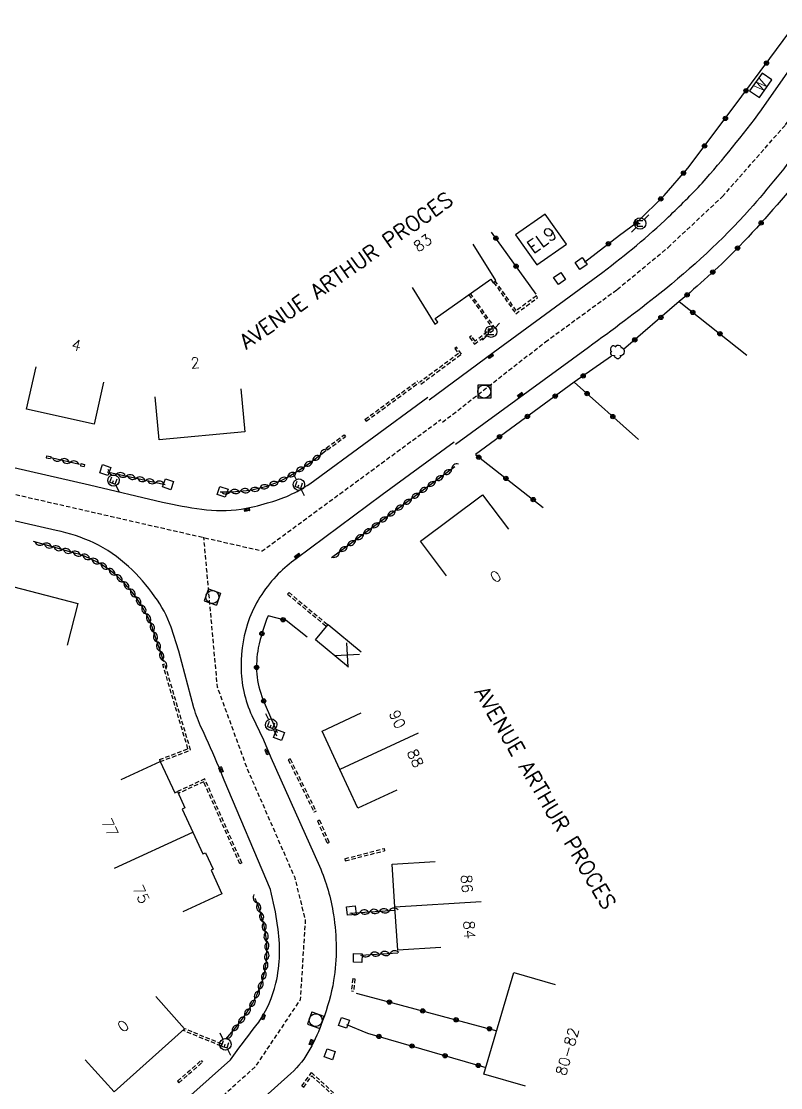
# Model space of a CAD drawing. Header units: millimetres. Extents: x 184999 to 186001, y 128999 to 130000.
# Drawn here: x 185702.5 to 185790.6, y 129392.8 to 129516.6 of the extents above; entities that cross this region are included whole.
import ezdxf
from ezdxf.enums import TextEntityAlignment as Align

# ---------------------------------------------------------------- set-up
doc = ezdxf.new("R2010")
doc.units = ezdxf.units.MM
doc.linetypes.add('DASHED', pattern=[0.75, 0.5, -0.25])
doc.layers.get('0').update_dxf_attribs({"linetype": 'CONTINUOUS'})
for name, color, linetype in [('W0001', 6, 'DASHED'), ('W0008', 7, 'CONTINUOUS'), ('W0100', 7, 'CONTINUOUS'), ('W0112', 1, 'DASHED'), ('W0300', 7, 'CONTINUOUS'), ('W0310', 3, 'CONTINUOUS'), ('W0322', 7, 'CONTINUOUS'), ('W0400', 7, 'CONTINUOUS'), ('W0420', 7, 'CONTINUOUS'), ('W0471', 7, 'CONTINUOUS'), ('W0984', 7, 'CONTINUOUS'), ('W0989', 7, 'CONTINUOUS'), ('W0991', 7, 'CONTINUOUS'), ('W1102', 7, 'CONTINUOUS')]:
    doc.layers.add(name, color=color, linetype=linetype)
doc.styles.get("Standard").update_dxf_attribs({"font": 'romans.shx', "width": 0.85})

# ---------------------------------------------------------------- blocks, each defined once
blk = doc.blocks.new('T400')
for p, q in [((-0.15, 0.3), (0.15, 0.3)), ((-0.15, -0.25), (-0.15, 0.3)), ((-0.15, 0.15), (0.15, 0.15)), ((-0.15, 0), (0.15, 0)), ((0.15, 0.3), (0.15, -0.25)), ((-0.15, -0.15), (0.15, -0.15)), ((-0.15, -0.25), (-0.15, -0.3)), ((-0.15, -0.3), (0.15, -0.3)), ((0.15, -0.3), (0.15, -0.25))]:
    blk.add_line(p, q)
blk = doc.blocks.new('T471')
for p, q in [((-0.333334, 0.333334), (-0.333334, -0.333334)), ((-0.333334, 0.333334), (0.333334, 0.333334)), ((-0.333334, 0), (0, 0)), ((0.500001, 0.500001), (1.000002, 1.000002)), ((-0.500001, -0.500001), (-1.000002, -1.000002)), ((-0.333334, -0.333334), (0.333334, -0.333334))]:
    blk.add_line(p, q)
blk.add_ellipse((0, 0), major_axis=(0.471405, 0.471405), ratio=1, start_param=5.4977871438, end_param=11.780972451)
blk = doc.blocks.new('t112o')
at = {"color": 0, "linetype": 'Continuous'}
for p, q in [((-0.5, 0.5), (0.5, 0.5)), ((-0.5, -0.5), (-0.5, 0.5)), ((0.5, 0.5), (0.5, -0.5)), ((0.5, -0.5), (-0.5, -0.5))]:
    blk.add_line(p, q, dxfattribs=at)
blk = doc.blocks.new('T420')
for p, q in [((0.75, 0.75), (-0.75, 0.75)), ((-0.75, 0.75), (-0.75, -0.75)), ((0.75, 0.75), (0.75, -0.75)), ((0.75, -0.75), (-0.75, -0.75))]:
    blk.add_line(p, q)
blk.add_ellipse((0, 0), major_axis=(-0.53, 0.53), ratio=1, start_param=3.926991, end_param=10.210176)
blk = doc.blocks.new('t991o')
at = {"color": 0, "linetype": 'Continuous'}
for p, q in [((-1, 1), (1, -1)), ((-1, -1), (1, 1))]:
    blk.add_line(p, q, dxfattribs=at)
blk = doc.blocks.new('t310o')
at = {"color": 0, "linetype": 'Continuous'}
for centre, start, end in [((-0.5, 0.38), 216.8699, 323.1304), ((0.5, -0.37), 36.8699, 143.1303)]:
    blk.add_arc(centre, 0.625, start, end, dxfattribs=at)
blk = doc.blocks.new('t322o')
at = {"color": 0, "linetype": 'Continuous'}
for radius in [0.25, 0.15]:
    blk.add_circle((0, 0), radius, dxfattribs=at)
blk = doc.blocks.new('T300')
for p, q in [((-0.8, 0.51), (-0.86, 0.34)), ((-0.86, 0.34), (-0.86, 0.17)), ((-0.86, 0.17), (-0.74, 0.06)), ((-0.69, 0.63), (-0.8, 0.51)), ((-0.8, -0.06), (-0.74, 0.06)), ((-0.74, 0.06), (-0.69, 0.11)), ((-0.57, 0.69), (-0.69, 0.63)), ((-0.46, 0.69), (-0.57, 0.69)), ((-0.29, 0.63), (-0.46, 0.69)), ((-0.29, 0.63), (-0.17, 0.74)), ((-0.23, 0.57), (-0.29, 0.63)), ((-0.17, 0.74), (-0.06, 0.8)), ((-0.06, 0.8), (0.06, 0.8)), ((0.06, 0.8), (0.23, 0.74)), ((0.23, 0.74), (0.34, 0.63)), ((0.34, 0.63), (0.4, 0.51)), ((0.46, 0.46), (0.34, 0.46)), ((0.4, 0.51), (0.4, 0.46)), ((0.57, 0.4), (0.46, 0.46)), ((0.57, 0.4), (0.69, 0.29)), ((0.69, 0.29), (0.74, 0.17)), ((0.74, 0.06), (0.69, -0.17)), ((0.74, 0.17), (0.74, 0.06)), ((-0.8, -0.17), (-0.8, -0.06)), ((-0.8, -0.23), (-0.8, -0.17)), ((-0.74, -0.34), (-0.8, -0.23)), ((-0.69, -0.4), (-0.74, -0.34)), ((-0.51, -0.46), (-0.69, -0.4)), ((-0.4, -0.46), (-0.51, -0.46)), ((-0.4, -0.46), (-0.34, -0.46)), ((-0.34, -0.46), (-0.34, -0.4)), ((-0.34, -0.51), (-0.34, -0.46)), ((-0.29, -0.63), (-0.34, -0.51)), ((-0.17, -0.74), (-0.29, -0.63)), ((-0.06, -0.8), (-0.17, -0.74)), ((0.06, -0.8), (-0.06, -0.8)), ((0.17, -0.74), (0.06, -0.8)), ((0.23, -0.69), (0.17, -0.74)), ((0.29, -0.46), (0.23, -0.46)), ((0.29, -0.63), (0.23, -0.69)), ((0.46, -0.4), (0.29, -0.46)), ((0.34, -0.51), (0.29, -0.63)), ((0.34, -0.51), (0.34, -0.46)), ((0.57, -0.34), (0.46, -0.4)), ((0.63, -0.29), (0.57, -0.34)), ((0.69, -0.17), (0.63, -0.29))]:
    blk.add_line(p, q)

msp = doc.modelspace()

# ---------------------------------------------------------------- linework, layer by layer
at = {"layer": 'W0001'}
msp.add_lwpolyline([(185751.4, 129470.06), (185763.34, 129479.39), (185771.68, 129485.48), (185777.58, 129490.36), (185783.89, 129496.26), (185791.21, 129504.59), (185805.86, 129525.53), (185829.66, 129556.02), (185834.82, 129562.15)], dxfattribs=at)
at = {"layer": 'W0001', "flags": 128}
for points in [[(185516.41, 129505.13), (185574.92, 129490.9), (185680.14, 129466.66), (185730.5, 129455.13), (185740.21, 129462.28), (185751.22, 129470.38)], [(185664.17, 129336.1), (185729.8, 129395.39), (185734.94, 129403.06), (185735.52, 129412.28), (185734.3, 129417.18), (185728.77, 129429.84), (185725.3, 129439.32), (185724.27, 129450.62), (185723.72, 129456.71)]]:
    msp.add_lwpolyline(points, dxfattribs=at)
at = {"layer": 'W0008', "flags": 128}
for points in [[(185749.87, 129472.66), (185757.29, 129478.17), (185770, 129487.5, 0.0305), (185777.64, 129493.92, 0.0181), (185781.53, 129497.83, 0.0232), (185788.41, 129506.31), (185794.26, 129514.67), (185799.05, 129521.44, -0.0034), (185801.6, 129525.05, -0.0066), (185804.29, 129528.6), (185812.85, 129539.71), (185824.48, 129554.39), (185826.15, 129556.47, 0.1168), (185826.67, 129557.56, 0.0732), (185826.7, 129558.58), (185826.22, 129563.91, 0.1082), (185825.79, 129565.17, 0.0872), (185825.2, 129565.9), (185815.07, 129574.42), (185802.29, 129585.12, 0.0057), (185793.96, 129592.09, 0.0104), (185786.98, 129597.53, 0.0022), (185784.27, 129599.52), (185774.52, 129605.54)], [(185804.57, 129518.58), (185798.99, 129510.64), (185793.26, 129502.43, -0.018), (185787.04, 129494.75, -0.0409), (185776.61, 129485, -0.0114), (185768.33, 129478.74), (185752.93, 129467.47)], [(185546.35, 129500.69), (185576.22, 129493.95), (185621.59, 129483.31), (185629.66, 129481.46), (185662.48, 129473.81), (185685.92, 129468.43), (185710.45, 129462.79), (185718.94, 129460.81, 0.0284), (185723.47, 129459.98, 0.0644), (185728.04, 129459.98, 0.0374), (185731.09, 129460.7, 0.085), (185736, 129462.92), (185749.69, 129472.98)], [(185752.75, 129467.77), (185744.42, 129461.63), (185734.44, 129454.23, 0.0367), (185732.36, 129452.46, 0.1042), (185729.03, 129447.36, 0.0957), (185728.04, 129441.71, 0.1077), (185729.29, 129436.02), (185730.65, 129433.19), (185731.48, 129431.17), (185737.14, 129418.53, -0.0664), (185738.75, 129412.91, -0.0802), (185738.78, 129405.26, -0.0464), (185737.5, 129400.6, -0.0407), (185736.02, 129397.29, -0.0813), (185733.83, 129394.49), (185716.88, 129379.27)], [(185681.53, 129355.76), (185726.83, 129396.08), (185727.57, 129397.15, 0.0022), (185730.08, 129400.43, 0.0902), (185732.09, 129404.96, 0.094), (185732.28, 129411.66, 0.0212), (185731.46, 129415.82), (185726.06, 129428.52), (185725.48, 129430, 0.013), (185723.48, 129434.51, -0.04), (185722.57, 129436.93), (185720.82, 129443.48), (185719.91, 129446.29, 0.074), (185718.04, 129449.82, 0.0558), (185714.99, 129453.32, 0.0731), (185710.96, 129456.06, 0.0551), (185706.6, 129457.51), (185698.63, 129459.32)]]:
    msp.add_lwpolyline(points, format="xyb", dxfattribs=at)
at = {"layer": 'W0100'}
for points in [[(185787.04, 129508.52), (185788.18, 129507.77), (185789.62, 129509.82), (185788.48, 129510.58)], [(185759.89, 129491.8), (185762.36, 129488.33), (185765.79, 129490.75), (185763.32, 129494.21)]]:
    msp.add_lwpolyline(points, close=True, dxfattribs=at)
at = {"layer": 'W0100', "flags": 128}
for points in [[(185747.87, 129485.69), (185750.5, 129481.44), (185750.85, 129481.69), (185750.54, 129482.09), (185757.02, 129486.69), (185757.29, 129486.26), (185757.6, 129486.52), (185754.95, 129490.75)], [(185712.08, 129474.71), (185710.98, 129469.83), (185703.14, 129471.6), (185704.25, 129476.48)], [(185728.02, 129473.95), (185728.49, 129468.97), (185718.55, 129468.02), (185718.08, 129473)], [(185751.87, 129452.25), (185748.86, 129456.25), (185756.05, 129461.66), (185759.06, 129457.67)], [(185697.57, 129446.83), (185698.82, 129451.68), (185709.1, 129449.02), (185707.85, 129444.18)], [(185740.52, 129441.65), (185736.66, 129444.83), (185738.13, 129446.61), (185741.99, 129443.43)], [(185746.11, 129427.37), (185741.57, 129425.27), (185739.51, 129429.77), (185737.43, 129434.23), (185741.97, 129436.33)], [(185714.12, 129428.59), (185718.66, 129430.68), (185720.34, 129427.07), (185720.66, 129427.21), (185721.53, 129425.31), (185721.21, 129425.16), (185722.44, 129422.49), (185723.61, 129419.96), (185723.93, 129420.11), (185724.79, 129418.18), (185724.55, 129418.07), (185725.82, 129415.33), (185721.28, 129413.23)], [(185751.2, 129409.1), (185746.21, 129408.79), (185745.89, 129413.8), (185745.58, 129418.77), (185750.57, 129419.09)], [(185761.02, 129393), (185756.22, 129394.4), (185759.68, 129406.19), (185764.48, 129404.79)], [(185718.14, 129403.4), (185721.48, 129399.68), (185713.3, 129392.35), (185709.96, 129396.07)]]:
    msp.add_lwpolyline(points, dxfattribs=at)
at = {"layer": 'W0112'}
for p, q in [((185742.41, 129470.4), (185748.56, 129474.89)), ((185742.56, 129470.2), (185748.69, 129474.67)), ((185742.41, 129470.4), (185742.56, 129470.2)), ((185737.91, 129467.07), (185740.01, 129468.62)), ((185738.05, 129466.86), (185740.16, 129468.42)), ((185740.01, 129468.62), (185740.16, 129468.42)), ((185737.91, 129467.07), (185738.05, 129466.86)), ((185705.45, 129466.18), (185705.41, 129465.93)), ((185705.41, 129465.93), (185705.93, 129465.84)), ((185705.45, 129466.18), (185705.98, 129466.08)), ((185705.98, 129466.08), (185705.93, 129465.84)), ((185709.45, 129465.26), (185709.4, 129465.01)), ((185709.4, 129465.01), (185709.84, 129464.93)), ((185709.45, 129465.26), (185709.89, 129465.17)), ((185709.89, 129465.17), (185709.84, 129464.93)), ((185733.6, 129450.31), (185733.44, 129450.11)), ((185733.6, 129450.31), (185738.1, 129446.56)), ((185733.44, 129450.11), (185737.94, 129446.37)), ((185738.1, 129446.56), (185738.13, 129446.61)), ((185718.95, 129441.95), (185719.19, 129442.02)), ((185721.87, 129432.17), (185718.95, 129441.95)), ((185722.18, 129432.02), (185719.19, 129442.02)), ((185718.57, 129430.91), (185721.87, 129432.17)), ((185718.66, 129430.68), (185722.18, 129432.02)), ((185718.57, 129430.91), (185718.66, 129430.68)), ((185733.73, 129431), (185733.51, 129430.89)), ((185733.51, 129430.89), (185736.5, 129424.83)), ((185733.73, 129431), (185736.72, 129424.94)), ((185723.82, 129428.67), (185720.66, 129427.21)), ((185723.7, 129428.34), (185720.76, 129426.98)), ((185727.9, 129418.82), (185723.7, 129428.34)), ((185728.12, 129418.93), (185723.82, 129428.67)), ((185736.71, 129424.9), (185736.5, 129424.83)), ((185737.12, 129423.9), (185736.89, 129423.8)), ((185736.89, 129423.8), (185738.04, 129421.18)), ((185737.12, 129423.9), (185738.27, 129421.28)), ((185738.27, 129421.28), (185738.04, 129421.18)), ((185740.07, 129419.41), (185744.63, 129420.59)), ((185744.63, 129420.59), (185744.69, 129420.34)), ((185740.07, 129419.41), (185740.13, 129419.17)), ((185740.13, 129419.17), (185744.69, 129420.34)), ((185728.12, 129418.93), (185727.9, 129418.82)), ((185741, 129405.5), (185740.84, 129404.07)), ((185741, 129405.5), (185741.25, 129405.48)), ((185741.25, 129405.48), (185741.09, 129404.04)), ((185740.84, 129404.07), (185741.09, 129404.04)), ((185721.39, 129399.45), (185721.48, 129399.68)), ((185725.72, 129397.66), (185721.39, 129399.45)), ((185725.81, 129397.89), (185721.48, 129399.68)), ((185725.72, 129397.66), (185725.81, 129397.89)), ((185720.66, 129393.6), (185723.43, 129396)), ((185720.82, 129393.41), (185723.59, 129395.81)), ((185723.59, 129395.81), (185723.43, 129396)), ((185735.1, 129393.03), (185736.2, 129394.59)), ((185736.2, 129394.59), (185739.48, 129391.58)), ((185720.66, 129393.6), (185720.82, 129393.41)), ((185735.31, 129392.88), (185736.24, 129394.21)), ((185736.24, 129394.21), (185739.31, 129391.39)), ((185735.1, 129393.03), (185735.31, 129392.88))]:
    msp.add_line(p, q, dxfattribs=at)
for points in [[(185757.34, 129486.3), (185759.92, 129482.66), (185762.44, 129484.52), (185762.3, 129484.73), (185759.97, 129483.02), (185757.53, 129486.46)], [(185754.46, 129484.87), (185757.21, 129480.99), (185755.18, 129479.48), (185754.76, 129480.08), (185754.55, 129479.93), (185755.12, 129479.13), (185757.55, 129480.94), (185754.66, 129485.01)], [(185748.91, 129474.5), (185753.6, 129477.98), (185753.03, 129478.78), (185752.83, 129478.63), (185753.25, 129478.03), (185748.76, 129474.7)]]:
    msp.add_lwpolyline(points, dxfattribs=at)
at = {"layer": 'W0310'}
for p, q in [((185705.99, 129465.96), (185709.28, 129465.19)), ((185712.5, 129464.32), (185719.25, 129462.84)), ((185752.82, 129464.89), (185738.52, 129454.33)), ((185740.64, 129413.1), (185745.92, 129413.43)), ((185741.89, 129408.22), (185746.22, 129408.49))]:
    msp.add_line(p, q, dxfattribs=at)
at = {"layer": 'W0310', "flags": 128}
for points in [[(185725.63, 129462, 0.0385), (185729.11, 129462.19, 0.0924), (185734.01, 129464.03, 0.0342), (185737.91, 129466.82)], [(185719.06, 129442.27), (185717.85, 129445.94, 0.0599), (185716.48, 129448.78, 0.0719), (185713.66, 129452.2, 0.1126), (185708.88, 129454.84), (185703.96, 129456.23)], [(185726.27, 129398.46, 0.0173), (185728.08, 129400.66, 0.0907), (185730.58, 129405.48, 0.1134), (185730.85, 129410.94, 0.043), (185729.69, 129414.8)]]:
    msp.add_lwpolyline(points, format="xyb", dxfattribs=at)
at = {"layer": 'W0322'}
for p, q in [((185778.88, 129484.07), (185786.72, 129477.85)), ((185766.69, 129474.72), (185774.15, 129468.06))]:
    msp.add_line(p, q, dxfattribs=at)
at = {"layer": 'W0322', "flags": 128}
for points in [[(185767.88, 129488.63), (185771.94, 129491.78), (185774, 129493.29), (185777.14, 129496.39), (185779.88, 129499.56), (185785.03, 129506.4), (185789.4, 129512.29), (185796.1, 129521.43)], [(185762.27, 129484.92), (185757.11, 129492.11)], [(185771.01, 129477.73), (185766.69, 129474.72), (185755.22, 129466.33), (185763.1, 129460.17)], [(185741.39, 129403.8), (185745.03, 129402.83), (185757.7, 129399.45)], [(185740.28, 129400.16), (185742.72, 129399.17), (185756.45, 129395.16)]]:
    msp.add_lwpolyline(points, dxfattribs=at)
for points in [[(185807.53, 129518.81), (185801.07, 129509.8), (185792.99, 129498.58, -0.0216), (185785.38, 129489.99, -0.0198), (185778.88, 129484.07), (185772.41, 129478.51)], [(185735.72, 129445.12), (185733.27, 129447.04), (185731.18, 129447.61, 0.0427), (185730.04, 129443.89, 0.0666), (185729.87, 129440.84, 0.0799), (185730.58, 129437.9), (185732.23, 129434.04)]]:
    msp.add_lwpolyline(points, format="xyb", dxfattribs=at)
at = {"layer": 'W1102'}
for p, q in [((185748.58, 129433.97), (185739.51, 129429.77)), ((185713.36, 129418.3), (185722.44, 129422.49)), ((185755.88, 129414.42), (185745.89, 129413.8))]:
    msp.add_line(p, q, dxfattribs=at)

# ---------------------------------------------------------------- block references
at = {"layer": 'W0112'}
for p, rotation in [((185767.48, 129488.49), 215.0763140546882), ((185765, 129486.74), 34.89103372010751), ((185712.28, 129464.51), 70.7052), ((185719.57, 129462.87), 70.7052), ((185725.89, 129461.99), 70.7052), ((185732.44, 129433.77), 70.7052), ((185740.83, 129413.39), 95.80222280762025), ((185741.58, 129407.88), 88.21748023533499), ((185739.98, 129400.36), 70.7052), ((185738.32, 129396.72), 70.7052)]:
    msp.add_blockref('t112o', p, dxfattribs=dict(at, rotation=rotation))
at = {"layer": 'W0300'}
msp.add_blockref('T300', (185771.75, 129478.23), dxfattribs=at)
at = {"layer": 'W0310'}
for p, rotation in [((185736.33, 129465.59), 36.20730146256206), ((185737.25, 129466.29), 38.09363354253874), ((185707.12, 129465.69), 346.8451605287248), ((185708.24, 129465.43), 346.8451605287248), ((185734.43, 129464.29), 32.43463730260886), ((185735.39, 129464.93), 34.32096938258546), ((185752.46, 129464.62), 216.4664846355148), ((185713.63, 129464.07), 347.62748403974), ((185714.76, 129463.82), 347.62748403974), ((185715.89, 129463.57), 347.62748403974), ((185717.02, 129463.33), 347.62748403974), ((185732.4, 129463.19), 23.80029424177331), ((185733.43, 129463.7), 28.43588517746792), ((185750.6, 129463.25), 216.4664846355148), ((185751.53, 129463.94), 216.4664846355148), ((185718.14, 129463.08), 347.62748403974), ((185729.09, 129462.19), 7.511117581989301), ((185730.22, 129462.43), 14.5291123703841), ((185731.32, 129462.77), 19.16470330607879), ((185748.74, 129461.88), 216.4664846355148), ((185749.67, 129462.56), 216.4664846355148), ((185726.79, 129462.01), 1.66828928946316), ((185727.94, 129462.07), 4.589703435726237), ((185746.88, 129460.5), 216.4664846355148), ((185747.81, 129461.19), 216.4664846355148), ((185745.95, 129459.82), 216.4664846355148), ((185744.1, 129458.45), 216.4664846355148), ((185745.03, 129459.13), 216.4664846355148), ((185742.24, 129457.07), 216.4664846355148), ((185743.17, 129457.76), 216.4664846355148), ((185705.08, 129455.92), 164.2834642071852), ((185740.38, 129455.7), 216.4664846355148), ((185741.31, 129456.39), 216.4664846355148), ((185706.19, 129455.6), 164.2834642071852), ((185707.3, 129455.29), 164.2834642071852), ((185708.41, 129454.98), 164.2834642071852), ((185709.52, 129454.64), 160.7891973105352), ((185739.45, 129455.01), 216.4664846355148), ((185710.59, 129454.21), 155.4065219530164), ((185711.61, 129453.68), 150.0238465954977), ((185712.59, 129453.06), 144.6411712379789), ((185713.5, 129452.35), 139.2584958804601), ((185714.33, 129451.55), 134.2039097186216), ((185715.11, 129450.69), 129.9289607167481), ((185715.81, 129449.78), 125.6540117148746), ((185716.45, 129448.82), 121.3790627130012), ((185717.04, 129447.82), 117.945725468823), ((185717.53, 129446.78), 112.9394023726687), ((185717.93, 129445.7), 108.1702964025998), ((185718.29, 129444.6), 108.1702964025998), ((185718.65, 129443.5), 108.1702964025998), ((185719.01, 129442.41), 108.1702964025998), ((185729.88, 129414.31), 110.3403913631005), ((185730.25, 129413.22), 107.5242754617578), ((185730.57, 129412.11), 104.7081595604149), ((185741.8, 129413.18), 3.574372109649286), ((185742.95, 129413.25), 3.574372109649286), ((185744.1, 129413.32), 3.574372109649286), ((185745.26, 129413.39), 3.574372109649286), ((185730.84, 129410.99), 101.8920436590722), ((185730.99, 129409.84), 94.86194583015819), ((185731.04, 129408.69), 89.43823710727877), ((185730.97, 129407.53), 84.01452838439931), ((185743.04, 129408.29), 3.574193578497558), ((185744.2, 129408.37), 3.574193578497558), ((185745.35, 129408.44), 3.574193578497558), ((185730.8, 129406.39), 78.59081966151977), ((185730.51, 129405.27), 72.14180634152366), ((185730.11, 129404.19), 67.7554314126866), ((185729.08, 129402.13), 58.98268155501226), ((185729.64, 129403.14), 63.36905648384947), ((185728.45, 129401.16), 54.59630662617512), ((185727.75, 129400.24), 51.83875746794008), ((185727.02, 129399.34), 50.22854205317486)]:
    msp.add_blockref('t310o', p, dxfattribs=dict(at, rotation=rotation))
at = {"layer": 'W0322'}
for p, rotation in [((185789, 129511.75), 53.44786246073937), ((185786.62, 129508.54), 53.44786246073937), ((185784.23, 129505.33), 52.99199825972148), ((185781.82, 129502.14), 52.99199825972148), ((185779.37, 129498.98), 49.15333639908361), ((185776.73, 129495.98), 44.65426172970461), ((185773.86, 129493.19), 36.2489106806672), ((185788.38, 129493.2), 227.8655988389925), ((185757.61, 129491.42), 125.668374409956), ((185770.66, 129490.79), 37.79768522670945), ((185785.65, 129490.28), 226.141432555849), ((185759.94, 129488.17), 125.668374409956), ((185782.77, 129487.5), 222.7804550906046), ((185779.79, 129484.84), 220.7168578943569), ((185776.75, 129482.24), 220.6034071547103), ((185780.45, 129482.82), 321.6004888176128), ((185773.71, 129479.63), 220.6034071547103), ((185783.59, 129480.34), 321.6004888176128), ((185767.73, 129475.45), 214.8656974835177), ((185768.19, 129473.39), 318.2129373490987), ((185764.49, 129473.11), 216.181367730734), ((185761.26, 129470.75), 216.181367730734), ((185771.17, 129470.73), 318.2129373490987), ((185758.03, 129468.39), 216.181367730734), ((185755.62, 129466.01), 322.0162309481595), ((185758.77, 129463.55), 322.0162309481595), ((185761.93, 129461.09), 322.0162309481595), ((185732.92, 129447.14), 164.7773461191825), ((185730.46, 129445.54), 253.5715337986616), ((185729.84, 129441.61), 270.7925885106346), ((185730.66, 129437.72), 293.0733416992101), ((185745.25, 129402.77), 345.0688078995412), ((185749.12, 129401.74), 345.0688078995412), ((185752.98, 129400.71), 345.0688078995412), ((185756.85, 129399.67), 345.0688078995412), ((185744.03, 129398.79), 343.6788025395313), ((185747.87, 129397.67), 343.6788025395313), ((185751.71, 129396.54), 343.6788025395313), ((185755.55, 129395.42), 343.6788025395313)]:
    msp.add_blockref('t322o', p, dxfattribs=dict(at, rotation=rotation))
at = {"layer": 'W0400'}
for p, rotation in [((185757.01, 129477.76), 126.4393384569215), ((185760.44, 129473.23), 126.1847081437132), ((185728.73, 129459.91), 100.5050999999999), ((185734.58, 129454.55), 127.9792), ((185731.05, 129431.81), 201.2837474411558), ((185725.7, 129429.74), 200.4881279632797), ((185730.61, 129401.03), 160.7052), ((185736.19, 129398.09), 160.7052)]:
    msp.add_blockref('T400', p, dxfattribs=dict(at, rotation=rotation))
at = {"layer": 'W0420'}
msp.add_blockref('T420', (185756.25, 129473.63), dxfattribs=at)
at = {"layer": 'W0420', "rotation": 70.7052}
for p in [(185724.71, 129449.78), (185736.7, 129400.67)]:
    msp.add_blockref('T420', p, dxfattribs=at)
at = {"layer": 'W0471'}
for p in [(185774.33, 129493.14), (185757.04, 129480.58)]:
    msp.add_blockref('T471', p, dxfattribs=at)
at = {"layer": 'W0471', "rotation": 70.7052}
for p in [(185713.24, 129463.31), (185734.75, 129462.82), (185731.53, 129434.96), (185726.21, 129397.87)]:
    msp.add_blockref('T471', p, dxfattribs=at)
at = {"layer": 'W0991', "rotation": 317.9849773029982}
msp.add_blockref('t991o', (185740.36, 129443.06), dxfattribs=at)

# ---------------------------------------------------------------- texts
at = {"layer": 'W0984'}
for s, height, rotation, p in [('W', 1.25, 55.0378, (185788.35, 129509.19)), ('EL9', 1.5, 35.1773, (185762.94, 129491.23))]:
    msp.add_text(s, height=height, rotation=rotation, dxfattribs=at).set_placement(p, align=Align.MIDDLE)
at = {"layer": 'W0989'}
for rotation, p in [(35.2017, (185740.23, 129487.71)), (300.6674, (185763.36, 129426.49))]:
    msp.add_text('AVENUE ARTHUR PROCES', height=1.75, rotation=rotation, dxfattribs=at).set_placement(p, align=Align.MIDDLE)
at = {"layer": 'W0991'}
for s, rotation, p in [('83', 35.5506, (185749.11, 129490.89)), ('4', 347.2506, (185708.94, 129479.01)), ('2', 5.4589, (185722.71, 129476.96)), ('0', 36.991, (185757.57, 129452.16)), ('90', 294.5757, (185746.17, 129435.59)), ('88', 294.6669, (185748.26, 129431.07)), ('77', 294.7606, (185712.83, 129423.02)), ('86', 273.501, (185754.24, 129416.5)), ('75', 295.2855, (185716.45, 129415.28)), ('84', 273.501, (185754.52, 129411.16)), ('0', 40.8323, (185714.35, 129399.99)), ('80-82', 73.9635, (185765.89, 129397.03))]:
    msp.add_text(s, height=1.25, rotation=rotation, dxfattribs=at).set_placement(p, align=Align.MIDDLE)

doc.saveas('drawing.dxf')
